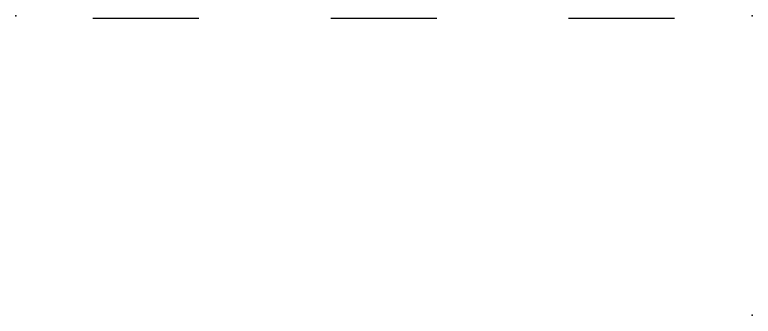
# Model space of a CAD drawing. Header units: millimetres. Extents: x 52750 to 60546, y 22244 to 27516.
# Drawn here: x 58837 to 60513, y 26797 to 27480 of the extents above; entities that cross this region are included whole.
import ezdxf

# ---------------------------------------------------------------- set-up
doc = ezdxf.new("R2010")
doc.units = ezdxf.units.MM

# ---------------------------------------------------------------- blocks, each defined once
blk = doc.blocks.new('Clinicians and patient chairs 5_dwgmodels.com')
at = {"color": 0}
for points in [[(-825.5, 2.9, 0, 0, 0), (-823.5, 4.9, 4.88, 4.88, 0)], [(-825.5, 2.9, 0, 0, 0), (-825.5, -19.2, 4.88, 4.88, 0)], [(-825.5, -1.6, 0, 0, 0), (-825.5, -10.6, 4.88, 4.88, 0)], [(-795.8, 4.9, 0, 0, 0), (-823.5, 4.9, 4.88, 4.88, 0)], [(-795.8, 4.9, 0, 0, 0), (-793.8, 2.9, 4.88, 4.88, 0)], [(-793.8, 2.9, 0, 0, 0), (-793.8, -1.6, 4.88, 4.88, 0)], [(-793.8, -15, 0, 0, 0), (-793.8, -1.6, 4.88, 4.88, 0)], [(-660.1, 0, 0, 0, 0), (-777.5, -14.5, 4.88, 4.88, 0)], [(-419.4, 0, 0, 0, 0), (-302, -14.5, 4.88, 4.88, 0)], [(-285.8, 2.9, 0, 0, 0), (-283.7, 4.9, 4.88, 4.88, 0)], [(-285.8, 2.9, 0, 0, 0), (-285.8, -19.2, 4.88, 4.88, 0)], [(-256, 4.9, 0, 0, 0), (-283.7, 4.9, 4.88, 4.88, 0)], [(-256, 4.9, 0, 0, 0), (-254, 2.9, 4.88, 4.88, 0)], [(-254, 2.9, 0, 0, 0), (-254, -1.6, 4.88, 4.88, 0)], [(-254, -1.6, 0, 0, 0), (-254, -10.6, 4.88, 4.88, 0)], [(-120.3, 0, 0, 0, 0), (-237.7, -14.5, 4.88, 4.88, 0)], [(120.3, 0, 0, 0, 0), (237.7, -14.5, 4.88, 4.88, 0)], [(254, 2.9, 0, 0, 0), (256, 4.9, 4.88, 4.88, 0)], [(254, -1.6, 0, 0, 0), (254, 2.9, 4.88, 4.88, 0)], [(254, 2.9, 0, 0, 0), (254, -19.2, 4.88, 4.88, 0)], [(254, -1.6, 0, 0, 0), (254, -10.6, 4.88, 4.88, 0)], [(283.7, 4.9, 0, 0, 0), (256, 4.9, 4.88, 4.88, 0)], [(283.7, 4.9, 0, 0, 0), (285.8, 2.9, 4.88, 4.88, 0)], [(285.8, 2.9, 0, 0, 0), (285.8, -1.6, 4.88, 4.88, 0)], [(285.8, -28.2, 0, 0, 0), (285.8, -1.6, 4.88, 4.88, 0)], [(419.4, 0, 0, 0, 0), (302, -14.5, 4.88, 4.88, 0)], [(660.1, 0, 0, 0, 0), (777.5, -14.5, 4.88, 4.88, 0)], [(793.8, 2.9, 0, 0, 0), (795.8, 4.9, 4.88, 4.88, 0)], [(793.8, 2.9, 0, 0, 0), (793.8, -19.2, 4.88, 4.88, 0)], [(823.5, 4.9, 0, 0, 0), (795.8, 4.9, 4.88, 4.88, 0)], [(823.5, 4.9, 0, 0, 0), (825.5, 2.9, 4.88, 4.88, 0)], [(825.5, 2.9, 0, 0, 0), (825.5, -1.6, 4.88, 4.88, 0)], [(825.5, -28.2, 0, 0, 0), (825.5, -1.6, 4.88, 4.88, 0)], [(-825.5, -27.9, 0, 0, 0), (-825.5, -10.6, 4.88, 4.88, 0)], [(-825.5, -19.2, 0, 0, 0), (-825.5, -28.5, 4.88, 4.88, 0)], [(-793.8, -10.6, 0, 0, 0), (-793.8, -27.9, 4.88, 4.88, 0)], [(-777.5, -14.5, 0, 0, 0), (-785, -23.1, 4.88, 4.88, 0)], [(-294.5, -23.1, 0, 0, 0), (-302, -14.5, 4.88, 4.88, 0)], [(-285.8, -19.2, 0, 0, 0), (-285.8, -28.5, 4.88, 4.88, 0)], [(-254, -10.6, 0, 0, 0), (-254, -27.9, 4.88, 4.88, 0)], [(-237.7, -14.5, 0, 0, 0), (-245.3, -23.1, 4.88, 4.88, 0)], [(245.3, -23.1, 0, 0, 0), (237.7, -14.5, 4.88, 4.88, 0)], [(254, -27.9, 0, 0, 0), (254, -10.6, 4.88, 4.88, 0)], [(285.8, -27.9, 0, 0, 0), (285.8, -10.6, 4.88, 4.88, 0)], [(285.8, -10.6, 0, 0, 0), (285.8, -27.9, 4.88, 4.88, 0)], [(285.8, -19.2, 0, 0, 0), (285.8, -10.6, 4.88, 4.88, 0)], [(294.5, -23.1, 0, 0, 0), (302, -14.5, 4.88, 4.88, 0)], [(785, -23.1, 0, 0, 0), (777.5, -14.5, 4.88, 4.88, 0)], [(793.8, -41.9, 0, 0, 0), (793.8, -10.6, 4.88, 4.88, 0)], [(793.8, -27.9, 0, 0, 0), (793.8, -10.6, 4.88, 4.88, 0)], [(793.8, -19.2, 0, 0, 0), (793.8, -28.5, 4.88, 4.88, 0)], [(825.5, -27.9, 0, 0, 0), (825.5, -10.6, 4.88, 4.88, 0)], [(825.5, -10.6, 0, 0, 0), (825.5, -27.9, 4.88, 4.88, 0)], [(825.5, -19.2, 0, 0, 0), (825.5, -10.6, 4.88, 4.88, 0)], [(-825.5, -64.1, 0, 0, 0), (-825.5, -27.9, 4.88, 4.88, 0)], [(-793.8, -27.9, 0, 0, 0), (-793.8, -52.2, 4.88, 4.88, 0)], [(-787.8, -75.1, 0, 0, 0), (-785.2, -23.4, 4.88, 4.88, 0)], [(-785.2, -23.4, 0, 0, 0), (-785, -23.1, 4.88, 4.88, 0)], [(-294.3, -23.4, 0, 0, 0), (-294.5, -23.1, 4.88, 4.88, 0)], [(-291.7, -75.1, 0, 0, 0), (-294.3, -23.4, 4.88, 4.88, 0)], [(-285.8, -28.5, 0, 0, 0), (-285.8, -41.9, 4.88, 4.88, 0)], [(-254, -27.9, 0, 0, 0), (-254, -52.2, 4.88, 4.88, 0)], [(-248, -75.1, 0, 0, 0), (-245.4, -23.4, 4.88, 4.88, 0)], [(-245.4, -23.4, 0, 0, 0), (-245.3, -23.1, 4.88, 4.88, 0)], [(245.4, -23.4, 0, 0, 0), (245.3, -23.1, 4.88, 4.88, 0)], [(248, -75.1, 0, 0, 0), (245.4, -23.4, 4.88, 4.88, 0)], [(254, -52.2, 0, 0, 0), (254, -27.9, 4.88, 4.88, 0)], [(285.8, -27.9, 0, 0, 0), (285.8, -52.2, 4.88, 4.88, 0)], [(291.7, -75.1, 0, 0, 0), (294.3, -23.4, 4.88, 4.88, 0)], [(294.3, -23.4, 0, 0, 0), (294.5, -23.1, 4.88, 4.88, 0)], [(785.2, -23.4, 0, 0, 0), (785, -23.1, 4.88, 4.88, 0)], [(787.8, -75.1, 0, 0, 0), (785.2, -23.4, 4.88, 4.88, 0)], [(793.8, -52.2, 0, 0, 0), (793.8, -27.9, 4.88, 4.88, 0)], [(793.8, -28.5, 0, 0, 0), (793.8, -41.9, 4.88, 4.88, 0)], [(825.5, -27.9, 0, 0, 0), (825.5, -52.2, 4.88, 4.88, 0)], [(-793.8, -84.7, 0, 0, 0), (-793.8, -52.2, 4.88, 4.88, 0)], [(-285.8, -41.9, 0, 0, 0), (-285.8, -64.1, 4.88, 4.88, 0)], [(-285.8, -95.6, 0, 0, 0), (-285.8, -52.2, 4.88, 4.88, 0)], [(-285.8, -84.7, 0, 0, 0), (-285.8, -52.2, 4.88, 4.88, 0)], [(-254, -84.7, 0, 0, 0), (-254, -52.2, 4.88, 4.88, 0)], [(254, -84.7, 0, 0, 0), (254, -52.2, 4.88, 4.88, 0)], [(285.8, -84.7, 0, 0, 0), (285.8, -52.2, 4.88, 4.88, 0)], [(793.8, -84.7, 0, 0, 0), (793.8, -52.2, 4.88, 4.88, 0)], [(825.5, -84.7, 0, 0, 0), (825.5, -52.2, 4.88, 4.88, 0)], [(-825.5, -64.1, 0, 0, 0), (-825.5, -95.6, 4.88, 4.88, 0)], [(-285.8, -64.1, 0, 0, 0), (-285.8, -95.6, 4.88, 4.88, 0)], [(-825.5, -92.9, 0, 0, 0), (-825.5, -70.5, 4.88, 4.88, 0)], [(-825.5, -121.3, 0, 0, 0), (-825.5, -84.7, 4.88, 4.88, 0)], [(-793.8, -120.8, 0, 0, 0), (-793.8, -84.7, 4.88, 4.88, 0)], [(-787.8, -102, 0, 0, 0), (-787.8, -75.1, 4.88, 4.88, 0)], [(-291.7, -75.1, 0, 0, 0), (-291.7, -103.9, 4.88, 4.88, 0)], [(-285.8, -121.3, 0, 0, 0), (-285.8, -84.7, 4.88, 4.88, 0)], [(-254, -120.8, 0, 0, 0), (-254, -84.7, 4.88, 4.88, 0)], [(-248, -103.9, 0, 0, 0), (-248, -75.1, 4.88, 4.88, 0)], [(248, -75.1, 0, 0, 0), (248, -103.9, 4.88, 4.88, 0)], [(254, -92.9, 0, 0, 0), (254, -70.5, 4.88, 4.88, 0)], [(254, -121.3, 0, 0, 0), (254, -84.7, 4.88, 4.88, 0)], [(285.8, -120.8, 0, 0, 0), (285.8, -84.7, 4.88, 4.88, 0)], [(291.7, -75.1, 0, 0, 0), (291.7, -103.9, 4.88, 4.88, 0)], [(787.8, -75.1, 0, 0, 0), (787.8, -103.9, 4.88, 4.88, 0)], [(793.8, -92.9, 0, 0, 0), (793.8, -70.5, 4.88, 4.88, 0)], [(793.8, -121.3, 0, 0, 0), (793.8, -84.7, 4.88, 4.88, 0)], [(825.5, -120.8, 0, 0, 0), (825.5, -84.7, 4.88, 4.88, 0)], [(-825.5, -92.9, 0, 0, 0), (-825.5, -121.3, 4.88, 4.88, 0)], [(-825.5, -121.3, 0, 0, 0), (-825.5, -95.6, 4.88, 4.88, 0)], [(-789, -114.9, 0, 0, 0), (-787.8, -102, 4.88, 4.88, 0)], [(-290.5, -114.9, 0, 0, 0), (-291.7, -102, 4.88, 4.88, 0)], [(-285.8, -95.6, 0, 0, 0), (-285.8, -121.3, 4.88, 4.88, 0)], [(-254, -92.9, 0, 0, 0), (-254, -120.8, 4.88, 4.88, 0)], [(-249.2, -114.9, 0, 0, 0), (-248, -102, 4.88, 4.88, 0)], [(249.2, -114.9, 0, 0, 0), (248, -102, 4.88, 4.88, 0)], [(254, -92.9, 0, 0, 0), (254, -121.3, 4.88, 4.88, 0)], [(290.5, -114.9, 0, 0, 0), (291.7, -102, 4.88, 4.88, 0)], [(789, -114.9, 0, 0, 0), (787.8, -102, 4.88, 4.88, 0)], [(793.8, -92.9, 0, 0, 0), (793.8, -121.3, 4.88, 4.88, 0)], [(-789, -114.9, 0, 0, 0), (-789.2, -116.7, 4.88, 4.88, 0)], [(-789.2, -143.9, 0, 0, 0), (-789.2, -116.7, 4.88, 4.88, 0)], [(-787.8, -132.7, 0, 0, 0), (-787.8, -103.9, 4.88, 4.88, 0)], [(-291.7, -103.9, 0, 0, 0), (-291.7, -132.7, 4.88, 4.88, 0)], [(-290.5, -114.9, 0, 0, 0), (-290.3, -116.7, 4.88, 4.88, 0)], [(-290.3, -116.7, 0, 0, 0), (-290.3, -145.5, 4.88, 4.88, 0)], [(-249.2, -114.9, 0, 0, 0), (-249.4, -116.7, 4.88, 4.88, 0)], [(-249.4, -143.9, 0, 0, 0), (-249.4, -116.7, 4.88, 4.88, 0)], [(-248, -132.7, 0, 0, 0), (-248, -103.9, 4.88, 4.88, 0)], [(248, -103.9, 0, 0, 0), (248, -132.7, 4.88, 4.88, 0)], [(249.2, -114.9, 0, 0, 0), (249.4, -116.7, 4.88, 4.88, 0)], [(249.4, -116.7, 0, 0, 0), (249.4, -145.5, 4.88, 4.88, 0)], [(290.5, -114.9, 0, 0, 0), (290.3, -116.7, 4.88, 4.88, 0)], [(290.3, -116.7, 0, 0, 0), (290.3, -144, 4.88, 4.88, 0)], [(291.7, -103.9, 0, 0, 0), (291.7, -132.7, 4.88, 4.88, 0)], [(787.8, -103.9, 0, 0, 0), (787.8, -132.7, 4.88, 4.88, 0)], [(789, -114.9, 0, 0, 0), (789.2, -116.7, 4.88, 4.88, 0)], [(789.2, -145.5, 0, 0, 0), (789.2, -116.7, 4.88, 4.88, 0)], [(-828.8, -141.4, 0, 0, 0), (-828.3, -132.1, 4.88, 4.88, 0)], [(-827.9, -127.8, 0, 0, 0), (-828.3, -132.1, 4.88, 4.88, 0)], [(-827.8, -124.8, 0, 0, 0), (-827.9, -127.8, 4.88, 4.88, 0)], [(-826.3, -121.8, 0, 0, 0), (-827.7, -124.2, 4.88, 4.88, 0)], [(-827.8, -124.8, 0, 0, 0), (-827.7, -124.2, 4.88, 4.88, 0)], [(-826.3, -121.8, 0, 0, 0), (-825.7, -121.4, 4.88, 4.88, 0)], [(-823.4, -120.3, 0, 0, 0), (-825.5, -121.3, 4.88, 4.88, 0)], [(-823.4, -120.3, 0, 0, 0), (-794.8, -120.3, 4.88, 4.88, 0)], [(-793.8, -120.8, 0, 0, 0), (-794.8, -120.3, 4.88, 4.88, 0)], [(-792.4, -121.4, 0, 0, 0), (-793.8, -120.8, 4.88, 4.88, 0)], [(-792.4, -121.4, 0, 0, 0), (-791.8, -121.8, 4.88, 4.88, 0)], [(-790.4, -124.2, 0, 0, 0), (-791.8, -121.8, 4.88, 4.88, 0)], [(-790.4, -124.2, 0, 0, 0), (-790.4, -124.8, 4.88, 4.88, 0)], [(-790.2, -127.8, 0, 0, 0), (-790.4, -124.8, 4.88, 4.88, 0)], [(-790.2, -127.8, 0, 0, 0), (-789.8, -132.1, 4.88, 4.88, 0)], [(-789.3, -141.4, 0, 0, 0), (-789.8, -132.1, 4.88, 4.88, 0)], [(-787.8, -132.7, 0, 0, 0), (-787.7, -159.1, 4.88, 4.88, 0)], [(-291.8, -159.1, 0, 0, 0), (-291.7, -132.7, 4.88, 4.88, 0)], [(-289.1, -141.4, 0, 0, 0), (-288.6, -132.1, 4.88, 4.88, 0)], [(-288.2, -127.8, 0, 0, 0), (-288.6, -132.1, 4.88, 4.88, 0)], [(-288, -124.8, 0, 0, 0), (-288.2, -127.8, 4.88, 4.88, 0)], [(-286.5, -121.8, 0, 0, 0), (-288, -124.2, 4.88, 4.88, 0)], [(-288, -124.8, 0, 0, 0), (-288, -124.2, 4.88, 4.88, 0)], [(-286.5, -121.8, 0, 0, 0), (-285.9, -121.4, 4.88, 4.88, 0)], [(-283.6, -120.3, 0, 0, 0), (-285.9, -121.4, 4.88, 4.88, 0)], [(-283.6, -120.3, 0, 0, 0), (-255, -120.3, 4.88, 4.88, 0)], [(-254, -120.8, 0, 0, 0), (-255, -120.3, 4.88, 4.88, 0)], [(-252.7, -121.4, 0, 0, 0), (-254, -120.8, 4.88, 4.88, 0)], [(-252.7, -121.4, 0, 0, 0), (-252.1, -121.8, 4.88, 4.88, 0)], [(-250.6, -124.2, 0, 0, 0), (-252.1, -121.8, 4.88, 4.88, 0)], [(-250.6, -124.2, 0, 0, 0), (-250.6, -124.8, 4.88, 4.88, 0)], [(-250.5, -127.8, 0, 0, 0), (-250.6, -124.8, 4.88, 4.88, 0)], [(-250.5, -127.8, 0, 0, 0), (-250.1, -132.1, 4.88, 4.88, 0)], [(-249.5, -141.4, 0, 0, 0), (-250.1, -132.1, 4.88, 4.88, 0)], [(-248, -132.7, 0, 0, 0), (-248, -159.1, 4.88, 4.88, 0)], [(248, -159.1, 0, 0, 0), (248, -132.7, 4.88, 4.88, 0)], [(250.7, -141.4, 0, 0, 0), (251.2, -132.1, 4.88, 4.88, 0)], [(251.6, -127.8, 0, 0, 0), (251.2, -132.1, 4.88, 4.88, 0)], [(251.7, -124.8, 0, 0, 0), (251.6, -127.8, 4.88, 4.88, 0)], [(253.2, -121.8, 0, 0, 0), (251.8, -124.2, 4.88, 4.88, 0)], [(251.7, -124.8, 0, 0, 0), (251.8, -124.2, 4.88, 4.88, 0)], [(253.2, -121.8, 0, 0, 0), (253.8, -121.4, 4.88, 4.88, 0)], [(256.1, -120.3, 0, 0, 0), (253.8, -121.4, 4.88, 4.88, 0)], [(256.1, -120.3, 0, 0, 0), (284.7, -120.3, 4.88, 4.88, 0)], [(287.1, -121.4, 0, 0, 0), (285.8, -120.8, 4.88, 4.88, 0)], [(287.1, -121.4, 0, 0, 0), (287.7, -121.8, 4.88, 4.88, 0)], [(289.1, -124.2, 0, 0, 0), (287.7, -121.8, 4.88, 4.88, 0)], [(289.1, -124.2, 0, 0, 0), (289.1, -124.8, 4.88, 4.88, 0)], [(289.3, -127.8, 0, 0, 0), (289.1, -124.8, 4.88, 4.88, 0)], [(289.3, -127.8, 0, 0, 0), (289.7, -132.1, 4.88, 4.88, 0)], [(290.2, -141.4, 0, 0, 0), (289.7, -132.1, 4.88, 4.88, 0)], [(291.8, -159.1, 0, 0, 0), (291.7, -132.7, 4.88, 4.88, 0)], [(787.7, -159.1, 0, 0, 0), (787.8, -132.7, 4.88, 4.88, 0)], [(790.4, -141.4, 0, 0, 0), (790.9, -132.1, 4.88, 4.88, 0)], [(791.3, -127.8, 0, 0, 0), (790.9, -132.1, 4.88, 4.88, 0)], [(791.5, -124.8, 0, 0, 0), (791.3, -127.8, 4.88, 4.88, 0)], [(793, -121.8, 0, 0, 0), (791.5, -124.2, 4.88, 4.88, 0)], [(791.5, -124.8, 0, 0, 0), (791.5, -124.2, 4.88, 4.88, 0)], [(793, -121.8, 0, 0, 0), (793.6, -121.4, 4.88, 4.88, 0)], [(795.9, -120.3, 0, 0, 0), (793.6, -121.4, 4.88, 4.88, 0)], [(795.9, -120.3, 0, 0, 0), (824.5, -120.3, 4.88, 4.88, 0)], [(826.8, -121.4, 0, 0, 0), (824.5, -120.3, 4.88, 4.88, 0)], [(826.8, -121.4, 0, 0, 0), (827.4, -121.8, 4.88, 4.88, 0)], [(828.9, -124.2, 0, 0, 0), (827.4, -121.8, 4.88, 4.88, 0)], [(828.9, -124.2, 0, 0, 0), (828.9, -124.8, 4.88, 4.88, 0)], [(829, -127.8, 0, 0, 0), (828.9, -124.8, 4.88, 4.88, 0)], [(829, -127.8, 0, 0, 0), (829.4, -132.1, 4.88, 4.88, 0)], [(830, -141.4, 0, 0, 0), (829.4, -132.1, 4.88, 4.88, 0)], [(-828.8, -141.4, 0, 0, 0), (-829.7, -161.6, 4.88, 4.88, 0)], [(-788.4, -161.6, 0, 0, 0), (-789.3, -141.4, 4.88, 4.88, 0)], [(-290.3, -145.5, 0, 0, 0), (-290.3, -173.3, 4.88, 4.88, 0)], [(-289.1, -141.4, 0, 0, 0), (-290, -161.6, 4.88, 4.88, 0)], [(-248.7, -161.6, 0, 0, 0), (-249.5, -141.4, 4.88, 4.88, 0)], [(249.4, -145.5, 0, 0, 0), (249.4, -173.3, 4.88, 4.88, 0)], [(250.7, -141.4, 0, 0, 0), (249.8, -161.6, 4.88, 4.88, 0)], [(291.1, -161.6, 0, 0, 0), (290.2, -141.4, 4.88, 4.88, 0)], [(789.2, -145.5, 0, 0, 0), (789.2, -173.3, 4.88, 4.88, 0)], [(790.4, -141.4, 0, 0, 0), (789.5, -161.6, 4.88, 4.88, 0)], [(830.8, -161.6, 0, 0, 0), (830, -141.4, 4.88, 4.88, 0)], [(-830.4, -182.5, 0, 0, 0), (-829.7, -161.6, 4.88, 4.88, 0)], [(-788.4, -161.6, 0, 0, 0), (-787.7, -182.5, 4.88, 4.88, 0)], [(-290.6, -182.5, 0, 0, 0), (-290, -161.6, 4.88, 4.88, 0)], [(-248.7, -161.6, 0, 0, 0), (-248, -182.5, 4.88, 4.88, 0)], [(249.1, -182.5, 0, 0, 0), (249.8, -161.6, 4.88, 4.88, 0)], [(291.1, -161.6, 0, 0, 0), (291.8, -182.5, 4.88, 4.88, 0)], [(788.9, -182.5, 0, 0, 0), (789.5, -161.6, 4.88, 4.88, 0)], [(830.8, -161.6, 0, 0, 0), (831.5, -182.5, 4.88, 4.88, 0)], [(-830.4, -182.5, 0, 0, 0), (-831.6, -214.9, 4.88, 4.88, 0)], [(-785.4, -178, 0, 0, 0), (-788, -175.4, 4.88, 4.88, 0)], [(-787.9, -178, 0, 0, 0), (-784, -178, 4.88, 4.88, 0)], [(-787.7, -182.5, 0, 0, 0), (-786.5, -214.9, 4.88, 4.88, 0)], [(-783.8, -178.2, 0, 0, 0), (-784, -178, 4.88, 4.88, 0)], [(-783.5, -178.5, 0, 0, 0), (-783.8, -178.2, 4.88, 4.88, 0)], [(-783.5, -178.5, 0, 0, 0), (-781.4, -180.4, 4.88, 4.88, 0)], [(-685.7, -180.5, 0, 0, 0), (-781.4, -180.4, 4.88, 4.88, 0)], [(-685.7, -180.5, 0, 0, 0), (-664.4, -180.5, 4.88, 4.88, 0)], [(-641.6, -180.5, 0, 0, 0), (-664.4, -180.5, 4.88, 4.88, 0)], [(-641.6, -180.5, 0, 0, 0), (-638, -180.4, 4.88, 4.88, 0)], [(-638, -180.4, 0, 0, 0), (-539.8, -178.9, 4.88, 4.88, 0)], [(-441.5, -180.4, 0, 0, 0), (-539.8, -178.9, 4.88, 4.88, 0)], [(-437.9, -180.5, 0, 0, 0), (-441.5, -180.4, 4.88, 4.88, 0)], [(-437.9, -180.5, 0, 0, 0), (-415.1, -180.5, 4.88, 4.88, 0)], [(-393.8, -180.5, 0, 0, 0), (-415.1, -180.5, 4.88, 4.88, 0)], [(-393.8, -180.5, 0, 0, 0), (-298.1, -180.4, 4.88, 4.88, 0)], [(-296, -178.5, 0, 0, 0), (-298.1, -180.4, 4.88, 4.88, 0)], [(-296, -178.5, 0, 0, 0), (-295.7, -178.2, 4.88, 4.88, 0)], [(-295.7, -178.2, 0, 0, 0), (-295.5, -178, 4.88, 4.88, 0)], [(-295.5, -178, 0, 0, 0), (-290.5, -178, 4.88, 4.88, 0)], [(-294.1, -178, 0, 0, 0), (-290.4, -174.3, 4.88, 4.88, 0)], [(-290.6, -182.5, 0, 0, 0), (-291.8, -214.9, 4.88, 4.88, 0)], [(-245.6, -178, 0, 0, 0), (-248.2, -175.4, 4.88, 4.88, 0)], [(-248.1, -178, 0, 0, 0), (-244.2, -178, 4.88, 4.88, 0)], [(-248, -182.5, 0, 0, 0), (-246.8, -214.9, 4.88, 4.88, 0)], [(-244.1, -178.2, 0, 0, 0), (-244.2, -178, 4.88, 4.88, 0)], [(-243.7, -178.5, 0, 0, 0), (-244.1, -178.2, 4.88, 4.88, 0)], [(-243.7, -178.5, 0, 0, 0), (-241.7, -180.4, 4.88, 4.88, 0)], [(-146, -180.5, 0, 0, 0), (-241.7, -180.4, 4.88, 4.88, 0)], [(-146, -180.5, 0, 0, 0), (-124.7, -180.5, 4.88, 4.88, 0)], [(-101.9, -180.5, 0, 0, 0), (-124.7, -180.5, 4.88, 4.88, 0)], [(-101.9, -180.5, 0, 0, 0), (-98.2, -180.4, 4.88, 4.88, 0)], [(-98.2, -180.4, 0, 0, 0), (0, -178.9, 4.88, 4.88, 0)], [(98.2, -180.4, 0, 0, 0), (0, -178.9, 4.88, 4.88, 0)], [(101.9, -180.5, 0, 0, 0), (98.2, -180.4, 4.88, 4.88, 0)], [(101.9, -180.5, 0, 0, 0), (124.7, -180.5, 4.88, 4.88, 0)], [(146, -180.5, 0, 0, 0), (124.7, -180.5, 4.88, 4.88, 0)], [(146, -180.5, 0, 0, 0), (241.7, -180.4, 4.88, 4.88, 0)], [(243.7, -178.5, 0, 0, 0), (241.7, -180.4, 4.88, 4.88, 0)], [(243.7, -178.5, 0, 0, 0), (244.1, -178.2, 4.88, 4.88, 0)], [(244.1, -178.2, 0, 0, 0), (244.2, -178, 4.88, 4.88, 0)], [(244.2, -178, 0, 0, 0), (249.3, -178, 4.88, 4.88, 0)], [(245.6, -178, 0, 0, 0), (249.4, -174.3, 4.88, 4.88, 0)], [(249.1, -182.5, 0, 0, 0), (247.9, -214.9, 4.88, 4.88, 0)], [(294.1, -178, 0, 0, 0), (291.5, -175.4, 4.88, 4.88, 0)], [(295.5, -178, 0, 0, 0), (291.6, -178, 4.88, 4.88, 0)], [(291.8, -182.5, 0, 0, 0), (293, -214.9, 4.88, 4.88, 0)], [(295.7, -178.2, 0, 0, 0), (295.5, -178, 4.88, 4.88, 0)], [(296, -178.5, 0, 0, 0), (295.7, -178.2, 4.88, 4.88, 0)], [(296, -178.5, 0, 0, 0), (298.1, -180.4, 4.88, 4.88, 0)], [(393.8, -180.5, 0, 0, 0), (298.1, -180.4, 4.88, 4.88, 0)], [(393.8, -180.5, 0, 0, 0), (415.1, -180.5, 4.88, 4.88, 0)], [(437.9, -180.5, 0, 0, 0), (415.1, -180.5, 4.88, 4.88, 0)], [(437.9, -180.5, 0, 0, 0), (441.5, -180.4, 4.88, 4.88, 0)], [(441.5, -180.4, 0, 0, 0), (539.7, -178.9, 4.88, 4.88, 0)], [(638, -180.4, 0, 0, 0), (539.7, -178.9, 4.88, 4.88, 0)], [(641.6, -180.5, 0, 0, 0), (638, -180.4, 4.88, 4.88, 0)], [(641.6, -180.5, 0, 0, 0), (664.4, -180.5, 4.88, 4.88, 0)], [(685.7, -180.5, 0, 0, 0), (664.4, -180.5, 4.88, 4.88, 0)], [(685.7, -180.5, 0, 0, 0), (781.4, -180.4, 4.88, 4.88, 0)], [(783.5, -178.5, 0, 0, 0), (781.4, -180.4, 4.88, 4.88, 0)], [(783.5, -178.5, 0, 0, 0), (783.8, -178.2, 4.88, 4.88, 0)], [(783.8, -178.2, 0, 0, 0), (784, -178, 4.88, 4.88, 0)], [(784, -178, 0, 0, 0), (789, -178, 4.88, 4.88, 0)], [(785.4, -178, 0, 0, 0), (789.1, -174.3, 4.88, 4.88, 0)], [(788.9, -182.5, 0, 0, 0), (787.7, -214.9, 4.88, 4.88, 0)], [(831.5, -182.5, 0, 0, 0), (832.7, -214.9, 4.88, 4.88, 0)], [(-832.6, -247.4, 0, 0, 0), (-831.6, -214.9, 4.88, 4.88, 0)], [(-786.5, -214.9, 0, 0, 0), (-785.6, -247.4, 4.88, 4.88, 0)], [(-292.8, -247.4, 0, 0, 0), (-291.8, -214.9, 4.88, 4.88, 0)], [(-246.8, -214.9, 0, 0, 0), (-245.8, -247.4, 4.88, 4.88, 0)], [(246.9, -247.4, 0, 0, 0), (247.9, -214.9, 4.88, 4.88, 0)], [(293, -214.9, 0, 0, 0), (293.9, -247.4, 4.88, 4.88, 0)], [(786.7, -247.4, 0, 0, 0), (787.7, -214.9, 4.88, 4.88, 0)], [(832.7, -214.9, 0, 0, 0), (833.7, -247.4, 4.88, 4.88, 0)], [(-832.6, -247.4, 0, 0, 0), (-833.4, -279.8, 4.88, 4.88, 0)], [(-785.6, -247.4, 0, 0, 0), (-784.8, -279.8, 4.88, 4.88, 0)], [(-292.8, -247.4, 0, 0, 0), (-293.6, -279.8, 4.88, 4.88, 0)], [(-245.8, -247.4, 0, 0, 0), (-245, -279.8, 4.88, 4.88, 0)], [(246.9, -247.4, 0, 0, 0), (246.1, -279.8, 4.88, 4.88, 0)], [(293.9, -247.4, 0, 0, 0), (294.7, -279.8, 4.88, 4.88, 0)], [(786.7, -247.4, 0, 0, 0), (785.9, -279.8, 4.88, 4.88, 0)], [(833.7, -247.4, 0, 0, 0), (834.5, -279.8, 4.88, 4.88, 0)], [(-833.9, -312.2, 0, 0, 0), (-833.4, -279.8, 4.88, 4.88, 0)], [(-784.2, -312.2, 0, 0, 0), (-784.8, -279.8, 4.88, 4.88, 0)], [(-294.2, -312.2, 0, 0, 0), (-293.6, -279.8, 4.88, 4.88, 0)], [(-244.4, -312.2, 0, 0, 0), (-245, -279.8, 4.88, 4.88, 0)], [(245.6, -312.2, 0, 0, 0), (246.1, -279.8, 4.88, 4.88, 0)], [(295.3, -312.2, 0, 0, 0), (294.7, -279.8, 4.88, 4.88, 0)], [(785.3, -312.2, 0, 0, 0), (785.9, -279.8, 4.88, 4.88, 0)], [(835.1, -312.2, 0, 0, 0), (834.5, -279.8, 4.88, 4.88, 0)], [(-833.9, -312.2, 0, 0, 0), (-834.5, -359.6, 4.88, 4.88, 0)], [(-784.2, -312.2, 0, 0, 0), (-783.6, -359.6, 4.88, 4.88, 0)], [(-294.2, -312.2, 0, 0, 0), (-294.8, -359.6, 4.88, 4.88, 0)], [(-244.4, -312.2, 0, 0, 0), (-243.8, -359.6, 4.88, 4.88, 0)], [(245.6, -312.2, 0, 0, 0), (245, -359.6, 4.88, 4.88, 0)], [(295.3, -312.2, 0, 0, 0), (295.9, -359.6, 4.88, 4.88, 0)], [(785.3, -312.2, 0, 0, 0), (784.7, -359.6, 4.88, 4.88, 0)], [(835.1, -312.2, 0, 0, 0), (835.7, -359.6, 4.88, 4.88, 0)], [(-834.5, -359.6, 0, 0, 0), (-834.9, -405.9, 4.88, 4.88, 0)], [(-783.6, -359.6, 0, 0, 0), (-783.2, -405.9, 4.88, 4.88, 0)], [(-294.8, -359.6, 0, 0, 0), (-295.2, -405.9, 4.88, 4.88, 0)], [(-243.8, -359.6, 0, 0, 0), (-243.4, -405.9, 4.88, 4.88, 0)], [(245, -359.6, 0, 0, 0), (244.6, -405.9, 4.88, 4.88, 0)], [(295.9, -359.6, 0, 0, 0), (296.3, -405.9, 4.88, 4.88, 0)], [(784.7, -359.6, 0, 0, 0), (784.3, -405.9, 4.88, 4.88, 0)], [(835.7, -359.6, 0, 0, 0), (836.1, -405.9, 4.88, 4.88, 0)], [(-835, -451.9, 0, 0, 0), (-834.9, -405.9, 4.88, 4.88, 0)], [(-783.1, -451.9, 0, 0, 0), (-783.2, -405.9, 4.88, 4.88, 0)], [(-295.2, -451.9, 0, 0, 0), (-295.2, -405.9, 4.88, 4.88, 0)], [(-243.4, -451.9, 0, 0, 0), (-243.4, -405.9, 4.88, 4.88, 0)], [(244.5, -451.9, 0, 0, 0), (244.6, -405.9, 4.88, 4.88, 0)], [(296.4, -451.9, 0, 0, 0), (296.3, -405.9, 4.88, 4.88, 0)], [(784.3, -451.9, 0, 0, 0), (784.3, -405.9, 4.88, 4.88, 0)], [(836.1, -451.9, 0, 0, 0), (836.1, -405.9, 4.88, 4.88, 0)], [(-835.1, -497.7, 0, 0, 0), (-835, -451.9, 4.88, 4.88, 0)], [(-783.1, -497.7, 0, 0, 0), (-783.1, -451.9, 4.88, 4.88, 0)], [(-295.3, -497.7, 0, 0, 0), (-295.2, -451.9, 4.88, 4.88, 0)], [(-243.3, -497.7, 0, 0, 0), (-243.4, -451.9, 4.88, 4.88, 0)], [(244.4, -497.7, 0, 0, 0), (244.5, -451.9, 4.88, 4.88, 0)], [(296.4, -497.7, 0, 0, 0), (296.4, -451.9, 4.88, 4.88, 0)], [(784.2, -497.7, 0, 0, 0), (784.3, -451.9, 4.88, 4.88, 0)], [(836.2, -497.7, 0, 0, 0), (836.1, -451.9, 4.88, 4.88, 0)], [(-835.1, -497.7, 0, 0, 0), (-834.9, -539.3, 4.88, 4.88, 0)], [(-783.1, -497.7, 0, 0, 0), (-783.3, -539.3, 4.88, 4.88, 0)], [(-295.3, -497.7, 0, 0, 0), (-295.1, -539.3, 4.88, 4.88, 0)], [(-243.3, -497.7, 0, 0, 0), (-243.5, -539.3, 4.88, 4.88, 0)], [(244.4, -497.7, 0, 0, 0), (244.6, -539.3, 4.88, 4.88, 0)], [(296.4, -497.7, 0, 0, 0), (296.2, -539.3, 4.88, 4.88, 0)], [(784.2, -497.7, 0, 0, 0), (784.4, -539.3, 4.88, 4.88, 0)], [(836.2, -497.7, 0, 0, 0), (836, -539.3, 4.88, 4.88, 0)], [(-834.6, -564.1, 0, 0, 0), (-834.9, -539.3, 4.88, 4.88, 0)], [(-783.5, -564.1, 0, 0, 0), (-783.3, -539.3, 4.88, 4.88, 0)], [(-294.9, -564.1, 0, 0, 0), (-295.1, -539.3, 4.88, 4.88, 0)], [(-243.8, -564.1, 0, 0, 0), (-243.5, -539.3, 4.88, 4.88, 0)], [(244.9, -564.1, 0, 0, 0), (244.6, -539.3, 4.88, 4.88, 0)], [(296, -564.1, 0, 0, 0), (296.2, -539.3, 4.88, 4.88, 0)], [(784.6, -564.1, 0, 0, 0), (784.4, -539.3, 4.88, 4.88, 0)], [(835.7, -564.1, 0, 0, 0), (836, -539.3, 4.88, 4.88, 0)], [(-834.6, -564.1, 0, 0, 0), (-834.4, -584.6, 4.88, 4.88, 0)], [(-783.5, -564.1, 0, 0, 0), (-783.7, -584.6, 4.88, 4.88, 0)], [(-294.9, -564.1, 0, 0, 0), (-294.7, -584.6, 4.88, 4.88, 0)], [(-243.8, -564.1, 0, 0, 0), (-243.9, -584.6, 4.88, 4.88, 0)], [(244.9, -564.1, 0, 0, 0), (245.1, -584.6, 4.88, 4.88, 0)], [(296, -564.1, 0, 0, 0), (295.8, -584.6, 4.88, 4.88, 0)], [(784.6, -564.1, 0, 0, 0), (784.8, -584.6, 4.88, 4.88, 0)], [(835.7, -564.1, 0, 0, 0), (835.6, -584.6, 4.88, 4.88, 0)], [(-834.4, -597.4, 0, 0, 0), (-834.4, -584.6, 4.88, 4.88, 0)], [(-783.7, -584.6, 0, 0, 0), (-783.8, -597.4, 4.88, 4.88, 0)], [(-294.6, -597.4, 0, 0, 0), (-294.7, -584.6, 4.88, 4.88, 0)], [(-243.9, -584.6, 0, 0, 0), (-244, -597.4, 4.88, 4.88, 0)], [(245.2, -597.4, 0, 0, 0), (245.1, -584.6, 4.88, 4.88, 0)], [(295.8, -584.6, 0, 0, 0), (295.7, -597.4, 4.88, 4.88, 0)], [(784.9, -597.4, 0, 0, 0), (784.8, -584.6, 4.88, 4.88, 0)], [(835.6, -584.6, 0, 0, 0), (835.5, -597.4, 4.88, 4.88, 0)], [(-834.2, -608.1, 0, 0, 0), (-834.4, -597.4, 4.88, 4.88, 0)], [(-783.8, -597.4, 0, 0, 0), (-783.9, -608.1, 4.88, 4.88, 0)], [(-294.5, -608.1, 0, 0, 0), (-294.6, -597.4, 4.88, 4.88, 0)], [(-244, -597.4, 0, 0, 0), (-244.1, -608.1, 4.88, 4.88, 0)], [(245.3, -608.1, 0, 0, 0), (245.2, -597.4, 4.88, 4.88, 0)], [(295.7, -597.4, 0, 0, 0), (295.6, -608.1, 4.88, 4.88, 0)], [(785, -608.1, 0, 0, 0), (784.9, -597.4, 4.88, 4.88, 0)], [(835.5, -597.4, 0, 0, 0), (835.4, -608.1, 4.88, 4.88, 0)], [(-834.2, -608.1, 0, 0, 0), (-834, -617.9, 4.88, 4.88, 0)], [(-833.9, -623.8, 0, 0, 0), (-834, -617.9, 4.88, 4.88, 0)], [(-784.2, -617.9, 0, 0, 0), (-783.9, -608.1, 4.88, 4.88, 0)], [(-784.2, -617.9, 0, 0, 0), (-784.2, -623.8, 4.88, 4.88, 0)], [(-294.5, -608.1, 0, 0, 0), (-294.2, -617.9, 4.88, 4.88, 0)], [(-294.2, -623.8, 0, 0, 0), (-294.2, -617.9, 4.88, 4.88, 0)], [(-244.4, -617.9, 0, 0, 0), (-244.5, -623.8, 4.88, 4.88, 0)], [(-244.4, -617.9, 0, 0, 0), (-244.1, -608.1, 4.88, 4.88, 0)], [(245.3, -608.1, 0, 0, 0), (245.5, -617.9, 4.88, 4.88, 0)], [(245.6, -623.8, 0, 0, 0), (245.5, -617.9, 4.88, 4.88, 0)], [(295.3, -617.9, 0, 0, 0), (295.6, -608.1, 4.88, 4.88, 0)], [(295.3, -617.9, 0, 0, 0), (295.3, -623.8, 4.88, 4.88, 0)], [(785, -608.1, 0, 0, 0), (785.3, -617.9, 4.88, 4.88, 0)], [(785.3, -623.8, 0, 0, 0), (785.3, -617.9, 4.88, 4.88, 0)], [(835.1, -617.9, 0, 0, 0), (835, -623.8, 4.88, 4.88, 0)], [(835.1, -617.9, 0, 0, 0), (835.4, -608.1, 4.88, 4.88, 0)], [(-833.6, -627.5, 0, 0, 0), (-833.9, -623.8, 4.88, 4.88, 0)], [(-832.7, -631.5, 0, 0, 0), (-833.6, -627.5, 4.88, 4.88, 0)], [(-828.8, -636.4, 0, 0, 0), (-832.7, -631.5, 4.88, 4.88, 0)], [(-828.8, -636.4, 0, 0, 0), (-789.3, -636.4, 4.88, 4.88, 0)], [(-824.6, -636.4, 0, 0, 0), (-824.6, -646.4, 4.88, 4.88, 0)], [(-824.6, -636.6, 0, 0, 0), (-824.6, -661.7, 4.88, 4.88, 0)], [(-794.9, -643.7, 0, 0, 0), (-794.9, -636.4, 4.88, 4.88, 0)], [(-792.4, -642.9, 0, 0, 0), (-792.4, -636.4, 4.88, 4.88, 0)], [(-789.3, -636.4, 0, 0, 0), (-785.5, -631.5, 4.88, 4.88, 0)], [(-784.5, -627.5, 0, 0, 0), (-785.5, -631.5, 4.88, 4.88, 0)], [(-784.2, -623.8, 0, 0, 0), (-784.5, -627.5, 4.88, 4.88, 0)], [(-293.9, -627.5, 0, 0, 0), (-294.2, -623.8, 4.88, 4.88, 0)], [(-292.9, -631.5, 0, 0, 0), (-293.9, -627.5, 4.88, 4.88, 0)], [(-289, -636.4, 0, 0, 0), (-292.9, -631.5, 4.88, 4.88, 0)], [(-289, -636.4, 0, 0, 0), (-249.6, -636.4, 4.88, 4.88, 0)], [(-287.1, -636.4, 0, 0, 0), (-287.1, -642.9, 4.88, 4.88, 0)], [(-284.6, -643.7, 0, 0, 0), (-284.6, -636.4, 4.88, 4.88, 0)], [(-255.1, -643.7, 0, 0, 0), (-255.1, -636.4, 4.88, 4.88, 0)], [(-252.7, -642.9, 0, 0, 0), (-252.7, -636.4, 4.88, 4.88, 0)], [(-249.6, -636.4, 0, 0, 0), (-245.7, -631.5, 4.88, 4.88, 0)], [(-244.8, -627.5, 0, 0, 0), (-245.7, -631.5, 4.88, 4.88, 0)], [(-244.5, -623.8, 0, 0, 0), (-244.8, -627.5, 4.88, 4.88, 0)], [(245.9, -627.5, 0, 0, 0), (245.6, -623.8, 4.88, 4.88, 0)], [(246.8, -631.5, 0, 0, 0), (245.9, -627.5, 4.88, 4.88, 0)], [(250.7, -636.4, 0, 0, 0), (246.8, -631.5, 4.88, 4.88, 0)], [(250.7, -636.4, 0, 0, 0), (290.2, -636.4, 4.88, 4.88, 0)], [(252.7, -661.6, 0, 0, 0), (252.7, -636.4, 4.88, 4.88, 0)], [(252.7, -636.4, 0, 0, 0), (252.7, -642.9, 4.88, 4.88, 0)], [(287.1, -661.6, 0, 0, 0), (287.1, -636.4, 4.88, 4.88, 0)], [(287.1, -636.4, 0, 0, 0), (287.1, -642.9, 4.88, 4.88, 0)], [(290.2, -636.4, 0, 0, 0), (294, -631.5, 4.88, 4.88, 0)], [(295, -627.5, 0, 0, 0), (294, -631.5, 4.88, 4.88, 0)], [(295.3, -623.8, 0, 0, 0), (295, -627.5, 4.88, 4.88, 0)], [(785.6, -627.5, 0, 0, 0), (785.3, -623.8, 4.88, 4.88, 0)], [(786.6, -631.5, 0, 0, 0), (785.6, -627.5, 4.88, 4.88, 0)], [(790.5, -636.4, 0, 0, 0), (786.6, -631.5, 4.88, 4.88, 0)], [(790.5, -636.4, 0, 0, 0), (829.9, -636.4, 4.88, 4.88, 0)], [(792.4, -636.4, 0, 0, 0), (792.4, -661.6, 4.88, 4.88, 0)], [(792.4, -642.9, 0, 0, 0), (792.4, -636.4, 4.88, 4.88, 0)], [(794.9, -643.7, 0, 0, 0), (794.9, -636.4, 4.88, 4.88, 0)], [(825.5, -636.4, 0, 0, 0), (825.5, -636.6, 4.88, 4.88, 0)], [(825.5, -636.4, 0, 0, 0), (825.5, -646.4, 4.88, 4.88, 0)], [(825.5, -654.7, 0, 0, 0), (825.5, -636.4, 4.88, 4.88, 0)], [(825.5, -638.9, 0, 0, 0), (825.5, -636.6, 4.88, 4.88, 0)], [(829.9, -636.4, 0, 0, 0), (833.8, -631.5, 4.88, 4.88, 0)], [(834.7, -627.5, 0, 0, 0), (833.8, -631.5, 4.88, 4.88, 0)], [(835, -623.8, 0, 0, 0), (834.7, -627.5, 4.88, 4.88, 0)], [(-824.6, -646.4, 0, 0, 0), (-824.6, -659, 4.88, 4.88, 0)], [(-794.9, -660.6, 0, 0, 0), (-794.9, -643.7, 4.88, 4.88, 0)], [(-792.4, -642.9, 0, 0, 0), (-792.4, -662.4, 4.88, 4.88, 0)], [(-287.1, -642.9, 0, 0, 0), (-287.1, -662.4, 4.88, 4.88, 0)], [(-284.6, -660.6, 0, 0, 0), (-284.6, -643.7, 4.88, 4.88, 0)], [(-255.1, -660.6, 0, 0, 0), (-255.1, -643.7, 4.88, 4.88, 0)], [(-255.1, -644.8, 0, 0, 0), (-254, -643.9, 4.88, 4.88, 0)], [(-252.7, -642.9, 0, 0, 0), (-252.7, -662.4, 4.88, 4.88, 0)], [(252.7, -642.9, 0, 0, 0), (252.7, -662.4, 4.88, 4.88, 0)], [(255.1, -651.3, 0, 0, 0), (255.1, -643.7, 4.88, 4.88, 0)], [(255.1, -660.6, 0, 0, 0), (255.1, -643.7, 4.88, 4.88, 0)], [(255.1, -643.8, 0, 0, 0), (255.1, -643.7, 4.88, 4.88, 0)], [(255.1, -660.7, 0, 0, 0), (255.1, -651.3, 4.88, 4.88, 0)], [(284.6, -660.6, 0, 0, 0), (284.6, -643.7, 4.88, 4.88, 0)], [(284.6, -643.7, 0, 0, 0), (284.6, -647.6, 4.88, 4.88, 0)], [(284.6, -644.8, 0, 0, 0), (285.8, -643.9, 4.88, 4.88, 0)], [(284.6, -654.6, 0, 0, 0), (284.6, -651.3, 4.88, 4.88, 0)], [(284.6, -654.6, 0, 0, 0), (284.6, -660.1, 4.88, 4.88, 0)], [(287.1, -642.9, 0, 0, 0), (287.1, -662.4, 4.88, 4.88, 0)], [(792.4, -642.9, 0, 0, 0), (792.4, -662.4, 4.88, 4.88, 0)], [(794.9, -643.7, 0, 0, 0), (794.9, -660.6, 4.88, 4.88, 0)], [(825.5, -659, 0, 0, 0), (825.5, -646.4, 4.88, 4.88, 0)], [(-824.6, -666.7, 0, 0, 0), (-824.6, -659, 4.88, 4.88, 0)], [(-824.6, -666.7, 0, 0, 0), (-824.6, -661.7, 4.88, 4.88, 0)], [(-824.6, -666.7, 0, 0, 0), (-822.5, -668.7, 4.88, 4.88, 0)], [(-795.8, -668.7, 0, 0, 0), (-822.5, -668.7, 4.88, 4.88, 0)], [(-795.8, -668.7, 0, 0, 0), (-794.9, -667.8, 4.88, 4.88, 0)], [(-794.9, -660.6, 0, 0, 0), (-794.9, -668, 4.88, 4.88, 0)], [(-794.9, -670.7, 0, 0, 0), (-794.9, -668, 4.88, 4.88, 0)], [(-792.4, -673.2, 0, 0, 0), (-794.9, -670.7, 4.88, 4.88, 0)], [(-792.4, -670.5, 0, 0, 0), (-792.4, -662.4, 4.88, 4.88, 0)], [(-792.4, -664.1, 0, 0, 0), (-792.4, -671.4, 4.88, 4.88, 0)], [(-792.4, -673.2, 0, 0, 0), (-792.4, -670.5, 4.88, 4.88, 0)], [(-792.4, -673.2, 0, 0, 0), (-792.4, -671.4, 4.88, 4.88, 0)], [(-287.1, -670.5, 0, 0, 0), (-287.1, -662.4, 4.88, 4.88, 0)], [(-287.1, -670.5, 0, 0, 0), (-287.1, -673.2, 4.88, 4.88, 0)], [(-284.6, -670.7, 0, 0, 0), (-287.1, -673.2, 4.88, 4.88, 0)], [(-284.6, -668, 0, 0, 0), (-284.6, -660.6, 4.88, 4.88, 0)], [(-284.6, -666.9, 0, 0, 0), (-282.8, -668.7, 4.88, 4.88, 0)], [(-284.6, -670.7, 0, 0, 0), (-284.6, -668, 4.88, 4.88, 0)], [(-256, -668.7, 0, 0, 0), (-282.8, -668.7, 4.88, 4.88, 0)], [(-256, -668.7, 0, 0, 0), (-255.1, -667.8, 4.88, 4.88, 0)], [(-255.1, -660.6, 0, 0, 0), (-255.1, -668, 4.88, 4.88, 0)], [(-255.1, -670.7, 0, 0, 0), (-255.1, -668, 4.88, 4.88, 0)], [(-252.7, -673.2, 0, 0, 0), (-255.1, -670.7, 4.88, 4.88, 0)], [(-252.7, -670.5, 0, 0, 0), (-252.7, -662.4, 4.88, 4.88, 0)], [(-252.7, -664.1, 0, 0, 0), (-252.7, -671.4, 4.88, 4.88, 0)], [(-252.7, -673.2, 0, 0, 0), (-252.7, -670.5, 4.88, 4.88, 0)], [(-252.7, -673.2, 0, 0, 0), (-252.7, -671.4, 4.88, 4.88, 0)], [(252.7, -661.6, 0, 0, 0), (252.7, -661.6, 4.88, 4.88, 0)], [(252.7, -670.5, 0, 0, 0), (252.7, -662.4, 4.88, 4.88, 0)], [(252.7, -664.1, 0, 0, 0), (252.7, -663.2, 4.88, 4.88, 0)], [(252.7, -664.1, 0, 0, 0), (252.7, -671.4, 4.88, 4.88, 0)], [(252.7, -670.5, 0, 0, 0), (252.7, -673.2, 4.88, 4.88, 0)], [(255.1, -670.7, 0, 0, 0), (252.7, -673.2, 4.88, 4.88, 0)], [(252.7, -673.2, 0, 0, 0), (252.7, -671.4, 4.88, 4.88, 0)], [(255.1, -660.7, 0, 0, 0), (255.1, -663.2, 4.88, 4.88, 0)], [(255.1, -668, 0, 0, 0), (255.1, -660.6, 4.88, 4.88, 0)], [(255.1, -666.9, 0, 0, 0), (257, -668.7, 4.88, 4.88, 0)], [(255.1, -670.7, 0, 0, 0), (255.1, -668, 4.88, 4.88, 0)], [(283.7, -668.7, 0, 0, 0), (257, -668.7, 4.88, 4.88, 0)], [(283.7, -668.7, 0, 0, 0), (284.6, -667.8, 4.88, 4.88, 0)], [(284.6, -668, 0, 0, 0), (284.6, -660.6, 4.88, 4.88, 0)], [(284.6, -670.7, 0, 0, 0), (284.6, -668, 4.88, 4.88, 0)], [(284.6, -670.7, 0, 0, 0), (287.1, -673.2, 4.88, 4.88, 0)], [(287.1, -670.5, 0, 0, 0), (287.1, -662.4, 4.88, 4.88, 0)], [(287.1, -664.1, 0, 0, 0), (287.1, -663.2, 4.88, 4.88, 0)], [(287.1, -664.1, 0, 0, 0), (287.1, -671.4, 4.88, 4.88, 0)], [(287.1, -670.5, 0, 0, 0), (287.1, -673.2, 4.88, 4.88, 0)], [(287.1, -673.2, 0, 0, 0), (287.1, -671.4, 4.88, 4.88, 0)], [(792.4, -661.6, 0, 0, 0), (792.4, -661.6, 4.88, 4.88, 0)], [(792.4, -670.5, 0, 0, 0), (792.4, -662.4, 4.88, 4.88, 0)], [(792.4, -663.2, 0, 0, 0), (792.4, -664.1, 4.88, 4.88, 0)], [(792.4, -664.1, 0, 0, 0), (792.4, -671.4, 4.88, 4.88, 0)], [(792.4, -673.2, 0, 0, 0), (792.4, -670.5, 4.88, 4.88, 0)], [(794.9, -670.7, 0, 0, 0), (792.4, -673.2, 4.88, 4.88, 0)], [(792.4, -673.2, 0, 0, 0), (792.4, -671.4, 4.88, 4.88, 0)], [(794.9, -668, 0, 0, 0), (794.9, -660.6, 4.88, 4.88, 0)], [(794.9, -666.9, 0, 0, 0), (796.7, -668.7, 4.88, 4.88, 0)], [(794.9, -668, 0, 0, 0), (794.9, -670.7, 4.88, 4.88, 0)], [(823.5, -668.7, 0, 0, 0), (796.7, -668.7, 4.88, 4.88, 0)], [(823.5, -668.7, 0, 0, 0), (825.5, -666.7, 4.88, 4.88, 0)], [(825.5, -659, 0, 0, 0), (825.5, -666.7, 4.88, 4.88, 0)], [(-539.8, -673.2, 0, 0, 0), (-792.4, -673.2, 4.88, 4.88, 0)], [(-539.8, -673.2, 0, 0, 0), (-287.1, -673.2, 4.88, 4.88, 0)], [(0, -673.2, 0, 0, 0), (-252.7, -673.2, 4.88, 4.88, 0)], [(0, -673.2, 0, 0, 0), (252.7, -673.2, 4.88, 4.88, 0)], [(539.7, -673.2, 0, 0, 0), (287.1, -673.2, 4.88, 4.88, 0)], [(539.7, -673.2, 0, 0, 0), (792.4, -673.2, 4.88, 4.88, 0)]]:
    blk.add_lwpolyline(points, format="xyseb", dxfattribs=at)
for points in [[(-660.1, 0), (-419.4, 0)], [(-120.3, 0), (120.3, 0)], [(419.4, 0), (660.1, 0)]]:
    blk.add_lwpolyline(points, dxfattribs=at)
for p in [(-835.1, 4.9), (836.2, 4.9), (836.2, -673.2)]:
    blk.add_point(p, dxfattribs=at)

msp = doc.modelspace()

# ---------------------------------------------------------------- block references
at = {"color": 0}
msp.add_blockref('Clinicians and patient chairs 5_dwgmodels.com', (59674.5, 27472.8), dxfattribs=at)

doc.saveas('drawing.dxf')
